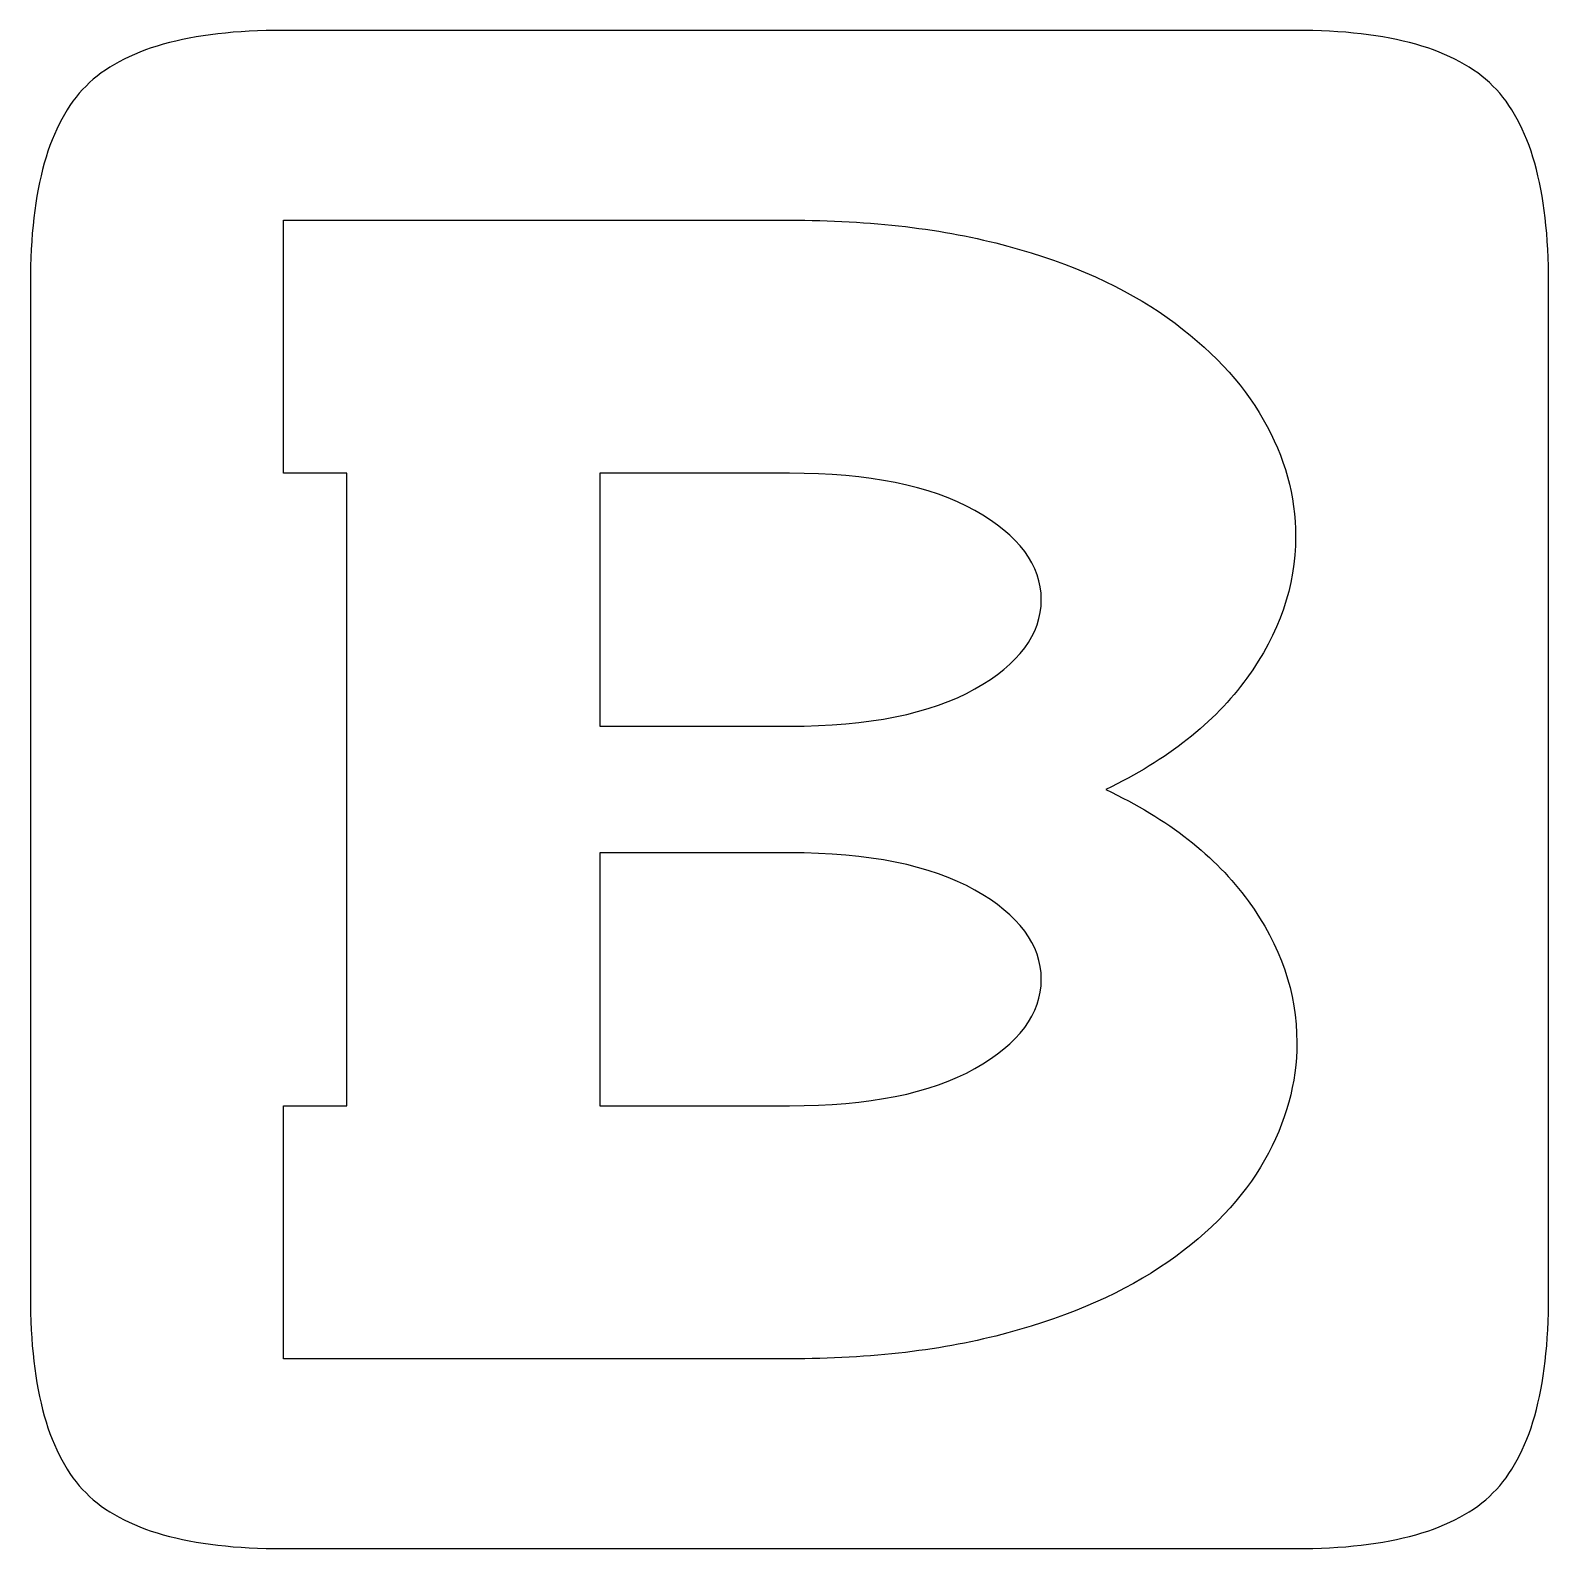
# Model space of a CAD drawing. Header units: centimetres. Extents: x -10.5 to 11, y -11.2 to 10.3.
import ezdxf

# ---------------------------------------------------------------- set-up
doc = ezdxf.new("R2010")
doc.units = ezdxf.units.CM
doc.header["$MEASUREMENT"] = 0
doc.layers.add('Camada 1', color=7, linetype='Continuous')

msp = doc.modelspace()

# ---------------------------------------------------------------- linework, layer by layer
at = {"layer": 'Camada 1'}
for points, knots in [([(10.95058, -7.61593), (10.95058, -8.95033), (10.68835, -9.87949), (10.1644, -10.40345), (10.1644, -10.40345), (9.63994, -10.92767), (8.71078, -11.18963), (7.37688, -11.18963), (7.37688, -11.18963), (7.37688, -11.18963), (-6.91756, -11.18963), (-6.91756, -11.18963), (-6.91756, -11.18963), (-8.25196, -11.18963), (-9.18112, -10.92767), (-9.70508, -10.40345), (-9.70508, -10.40345), (-10.2293, -9.87947), (-10.49126, -8.95031), (-10.49126, -7.61593), (-10.49126, -7.61593), (-10.49126, -7.61593), (-10.49126, 6.67851), (-10.49126, 6.67851), (-10.49126, 6.67851), (-10.49126, 8.01243), (-10.22927, 8.9416), (-9.70508, 9.46603), (-9.70508, 9.46603), (-9.18113, 9.98998), (-8.25194, 10.25221), (-6.91756, 10.25221), (-6.91756, 10.25221), (-6.91756, 10.25221), (7.37685, 10.25221), (7.37685, 10.25221), (7.37685, 10.25221), (8.71075, 10.25221), (9.63991, 9.98998), (10.16437, 9.46603), (10.16437, 9.46603), (10.68832, 8.94157), (10.95055, 8.01241), (10.95055, 6.67851), (10.95055, 6.67851), (10.95055, 6.67851), (10.95055, -7.61593), (10.95055, -7.61593), (10.95055, -7.61593), (10.95055, -7.61593), (10.95058, -7.61593), (10.95058, -7.61593)], [0, 0, 0, 0, 0.07142857, 0.07142857, 0.07142857, 0.07142857, 0.14285714, 0.14285714, 0.14285714, 0.14285714, 0.21428571, 0.21428571, 0.21428571, 0.21428571, 0.28571429, 0.28571429, 0.28571429, 0.28571429, 0.35714286, 0.35714286, 0.35714286, 0.35714286, 0.42857143, 0.42857143, 0.42857143, 0.42857143, 0.5, 0.5, 0.5, 0.5, 0.57142857, 0.57142857, 0.57142857, 0.57142857, 0.64285714, 0.64285714, 0.64285714, 0.64285714, 0.71428571, 0.71428571, 0.71428571, 0.71428571, 0.78571429, 0.78571429, 0.78571429, 0.78571429, 0.85714286, 0.85714286, 0.85714286, 0.85714286, 1, 1, 1, 1]), ([(3.3119, -8.14303), (4.21101, -7.89922), (4.96473, -7.56552), (5.57208, -7.14259), (5.57208, -7.14259), (6.17964, -6.71971), (6.63528, -6.2401), (6.93918, -5.70424), (6.93918, -5.70424), (7.24287, -5.16817), (7.39482, -4.61416), (7.39482, -4.04244), (7.39482, -4.04244), (7.39482, -3.33963), (7.16529, -2.67267), (6.70677, -2.04108), (6.70677, -2.04108), (6.24798, -1.40997), (5.57814, -0.88578), (4.6967, -0.46869), (4.6967, -0.46869), (5.56599, -0.05184), (6.2303, 0.47212), (6.68883, 1.10368), (6.68883, 1.10368), (7.14735, 1.735), (7.37688, 2.40196), (7.37688, 3.10478), (7.37688, 3.10478), (7.37688, 3.67673), (7.22493, 4.22759), (6.92124, 4.75763), (6.92124, 4.75763), (6.61755, 5.28764), (6.16461, 5.76725), (5.56335, 6.19598), (5.56335, 6.19598), (4.96158, 6.62495), (4.21104, 6.96134), (3.3119, 7.20563), (3.3119, 7.20563), (2.41229, 7.44968), (1.38494, 7.57181), (0.22966, 7.57181), (0.22966, 7.57181), (0.22966, 7.57181), (-6.91753, 7.57182), (-6.91753, 7.57182), (-6.91753, 7.57182), (-6.91753, 7.57182), (-6.91753, 3.99833), (-6.91753, 3.99833), (-6.91753, 3.99833), (-6.91753, 3.99833), (-6.02422, 3.99833), (-6.02422, 3.99833), (-6.02422, 3.99833), (-6.02422, 3.99833), (-6.02422, -4.93575), (-6.02422, -4.93575), (-6.02422, -4.93575), (-6.02422, -4.93575), (-6.91753, -4.93575), (-6.91753, -4.93575), (-6.91753, -4.93575), (-6.91753, -4.93575), (-6.91753, -8.50945), (-6.91753, -8.50945), (-6.91753, -8.50945), (-6.91753, -8.50945), (0.22966, -8.50945), (0.22966, -8.50945), (0.22966, -8.50945), (1.38494, -8.50945), (2.41229, -8.38732), (3.3119, -8.14303)], [0, 0, 0, 0, 0.05, 0.05, 0.05, 0.05, 0.1, 0.1, 0.1, 0.1, 0.15, 0.15, 0.15, 0.15, 0.2, 0.2, 0.2, 0.2, 0.25, 0.25, 0.25, 0.25, 0.3, 0.3, 0.3, 0.3, 0.35, 0.35, 0.35, 0.35, 0.4, 0.4, 0.4, 0.4, 0.45, 0.45, 0.45, 0.45, 0.5, 0.5, 0.5, 0.5, 0.55, 0.55, 0.55, 0.55, 0.6, 0.6, 0.6, 0.6, 0.65, 0.65, 0.65, 0.65, 0.7, 0.7, 0.7, 0.7, 0.75, 0.75, 0.75, 0.75, 0.8, 0.8, 0.8, 0.8, 0.85, 0.85, 0.85, 0.85, 0.9, 0.9, 0.9, 0.9, 1, 1, 1, 1]), ([(-2.45052, 0.4246), (-2.45052, 0.4246), (-2.45052, 3.99833), (-2.45052, 3.99833), (-2.45052, 3.99833), (-2.45052, 3.99833), (0.22966, 3.99833), (0.22966, 3.99833), (0.22966, 3.99833), (1.34909, 3.99833), (2.22179, 3.82238), (2.84732, 3.47123), (2.84732, 3.47123), (3.47258, 3.11957), (3.78545, 2.69981), (3.78545, 2.2115), (3.78545, 2.2115), (3.78545, 1.72292), (3.47258, 1.30292), (2.84732, 0.95174), (2.84732, 0.95174), (2.22179, 0.60035), (1.34909, 0.42464), (0.22966, 0.42464), (0.22966, 0.42464), (0.22966, 0.42464), (-2.45052, 0.42463), (-2.45052, 0.42463), (-2.45052, 0.42463), (-2.45052, 0.42463), (-2.45052, 0.4246), (-2.45052, 0.4246)], [0, 0, 0, 0, 0.11111111, 0.11111111, 0.11111111, 0.11111111, 0.22222222, 0.22222222, 0.22222222, 0.22222222, 0.33333333, 0.33333333, 0.33333333, 0.33333333, 0.44444444, 0.44444444, 0.44444444, 0.44444444, 0.55555556, 0.55555556, 0.55555556, 0.55555556, 0.66666667, 0.66666667, 0.66666667, 0.66666667, 0.77777778, 0.77777778, 0.77777778, 0.77777778, 1, 1, 1, 1]), ([(-2.45052, -4.93575), (-2.45052, -4.93575), (-2.45052, -1.36226), (-2.45052, -1.36226), (-2.45052, -1.36226), (-2.45052, -1.36226), (0.22966, -1.36226), (0.22966, -1.36226), (0.22966, -1.36226), (1.34909, -1.36226), (2.22179, -1.53797), (2.84732, -1.88936), (2.84732, -1.88936), (3.47258, -2.24078), (3.78545, -2.66075), (3.78545, -3.14888), (3.78545, -3.14888), (3.78545, -3.63746), (3.47258, -4.05746), (2.84732, -4.40861), (2.84732, -4.40861), (2.22179, -4.76027), (1.34909, -4.93574), (0.22966, -4.93574), (0.22966, -4.93574), (0.22966, -4.93574), (-2.45052, -4.93575), (-2.45052, -4.93575)], [0, 0, 0, 0, 0.125, 0.125, 0.125, 0.125, 0.25, 0.25, 0.25, 0.25, 0.375, 0.375, 0.375, 0.375, 0.5, 0.5, 0.5, 0.5, 0.625, 0.625, 0.625, 0.625, 0.75, 0.75, 0.75, 0.75, 1, 1, 1, 1])]:
    msp.add_open_spline(points, degree=3, knots=knots, dxfattribs=at)

doc.saveas('drawing.dxf')
